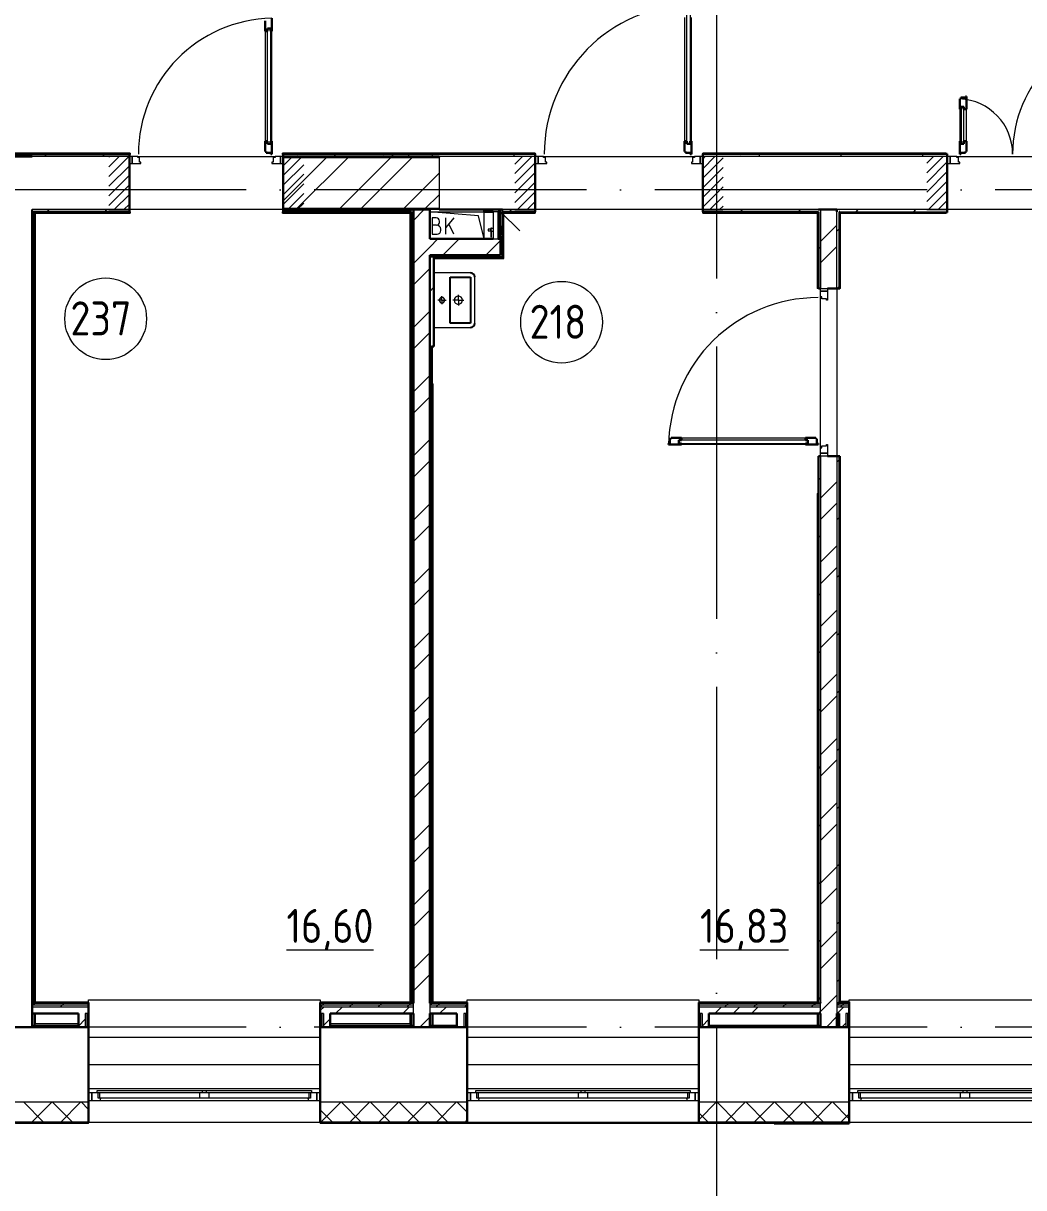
# Model space of a CAD drawing. Header units: millimetres. Extents: x -586848 to 520591, y -385801 to 675781.
# Drawn here: x -32106 to -24761, y -363706 to -355152 of the extents above; entities that cross this region are included whole.
import ezdxf

# ---------------------------------------------------------------- set-up
doc = ezdxf.new("R2010")
doc.units = ezdxf.units.MM
doc.linetypes.add('ADSK_Линия сетки', pattern=[25, 20, -2.5, 0, -2.5])
doc.linetypes.add('ADSK_Штриховая_ш2 п1_5', pattern=[4.5, 3, -1.5])
for name, color, linetype, lineweight in [('_ Окна', 7, 'Continuous', 9), ('Двери', 252, 'Continuous', 9), ('Марки помещений', 252, 'Continuous', 20), ('Оборудование', 8, 'Continuous', 18), ('Ограждение', 252, 'Continuous', 9), ('Окна', 252, 'Continuous', 9), ('Оси', 252, 'Continuous', 9), ('Перекрытие', 252, 'Continuous', 18), ('Стены внутренние', 7, 'Continuous', 18), ('Стены наружные', 7, 'Continuous', 18), ('Стены штриховка', 7, 'Continuous', 9)]:
    doc.layers.add(name, color=color, linetype=linetype, lineweight=lineweight)
doc.layers.add('Двери открывание', color=7, linetype='Continuous', lineweight=9, true_color=0xc0c0c0)
doc.layers.add('Узлы', color=7, linetype='Continuous')
doc.styles.add('GOST Common_2', font='', dxfattribs={"width": 0.9, "height": 250})
doc.styles.get('GOST Common_2').set_extended_font_data('GOST type B')

# ---------------------------------------------------------------- blocks, each defined once
blk = doc.blocks.new('2 этаж')
at = {"layer": 'Двери', "lineweight": 18, "true_color": 0x636466}
h = blk.add_hatch(dxfattribs=at)
h.set_pattern_fill('FP_2', color=251, style=0, pattern_type=2)
h.set_pattern_definition([(45, (152626.006, -12439.253), (-35.3553, 35.3553), [])])
h.paths.add_polyline_path([(153462.1, -12634.3), (153466, -12634.3), (153466, -12244.3), (153316, -12244.3), (153316, -12634.3)])
h.paths.add_polyline_path([(152186, -12634.3), (152186, -12244.3), (152036, -12244.3), (152036, -12634.3), (152072.9, -12634.3)])
h = blk.add_hatch(dxfattribs=at)
h.set_pattern_fill('FP_2', color=251, style=0, pattern_type=2)
h.set_pattern_definition([(45, (155656.006, -12439.253), (-35.3553, 35.3553), [])])
h.paths.add_polyline_path([(156396, -12634.3), (156546, -12634.3), (156546, -12244.3), (156396, -12244.3), (156396, -12351.2)])
h.paths.add_polyline_path([(155166, -12634.3), (155166, -12244.3), (155016, -12244.3), (155016, -12634.3)])
h = blk.add_hatch(dxfattribs=at)
h.set_pattern_fill('FP_2', color=251, style=0, pattern_type=2)
h.set_pattern_definition([(45, (158816.006, -12439.253), (-35.3553, 35.3553), [])])
h.paths.add_polyline_path([(159841, -12634.3), (159841, -12244.3), (159691, -12244.3), (159691, -12634.3)])
h.paths.add_polyline_path([(158041, -12634.3), (158191, -12634.3), (158191, -12244.3), (158041, -12244.3)])
at = {"color": 251, "lineweight": 18, "true_color": 0x636466}
for p, q in [((154749.3, -12679), (154391, -12649.3)), ((154391, -12649.3), (154791, -12649.3)), ((154438.4, -12694.8), (154408.4, -12694.8)), ((154408.4, -12694.8), (154408.4, -12814.8)), ((154461.7, -12728.1), (154461.7, -12718.1)), ((154568.4, -12694.8), (154508.4, -12766.3)), ((154508.4, -12814.8), (154508.4, -12694.8)), ((154568.4, -12814.8), (154532.4, -12737.7)), ((154791, -12849.3), (154749.3, -12679)), ((154441.7, -12748.1), (154408.4, -12748.1)), ((154408.4, -12814.8), (154445.1, -12814.8)), ((154471.7, -12788.1), (154471.7, -12778.1))]:
    blk.add_line(p, q, dxfattribs=at)
for centre, radius, start, end in [((154438.4, -12718.1), 23.3, 0, 90), ((154441.7, -12728.1), 20, 270, 0), ((154441.7, -12778.1), 30, 0, 90), ((154445.1, -12788.1), 26.7, 270, 0)]:
    blk.add_arc(centre, radius, start, end, dxfattribs=at)
at = {"layer": '_ Окна', "color": 251, "true_color": 0x636466}
for p, q in [((151911, -19121.3), (151886, -19121.3)), ((151911, -19179.3), (151911, -19121.3)), ((153586, -19121.3), (153561, -19121.3)), ((153561, -19121.3), (153561, -19179.3)), ((154691, -19121.3), (154666, -19121.3)), ((154691, -19179.3), (154691, -19121.3)), ((156366, -19121.3), (156341, -19121.3)), ((156341, -19121.3), (156341, -19179.3)), ((157496, -19121.3), (157471, -19121.3)), ((157496, -19179.3), (157496, -19121.3)), ((151886, -19179.3), (151911, -19179.3)), ((153561, -19179.3), (153586, -19179.3)), ((154666, -19179.3), (154691, -19179.3)), ((156341, -19179.3), (156366, -19179.3)), ((157471, -19179.3), (157496, -19179.3))]:
    blk.add_line(p, q, dxfattribs=at)
at = {"layer": '_ Окна', "color": 251, "lineweight": 18, "true_color": 0x636466}
for p, q in [((151949, -19121.3), (151911, -19121.3)), ((151911, -19121.3), (151911, -19179.3)), ((151957, -19162.3), (151957, -19121.3)), ((153515, -19121.3), (153515, -19162.3)), ((153561, -19121.3), (153523, -19121.3)), ((153561, -19179.3), (153561, -19121.3)), ((154729, -19121.3), (154691, -19121.3)), ((154691, -19121.3), (154691, -19179.3)), ((154737, -19162.3), (154737, -19121.3)), ((156295, -19121.3), (156295, -19162.3)), ((156341, -19121.3), (156303, -19121.3)), ((156341, -19179.3), (156341, -19121.3)), ((157534, -19121.3), (157496, -19121.3)), ((157496, -19121.3), (157496, -19179.3)), ((157542, -19162.3), (157542, -19121.3)), ((151911, -19179.3), (151970.5, -19179.3)), ((151969, -19162.3), (151957, -19162.3)), ((151970.5, -19179.3), (151975, -19162.3)), ((153497, -19162.3), (153501.6, -19179.3)), ((153501.6, -19179.3), (153561, -19179.3)), ((153515, -19162.3), (153503, -19162.3)), ((154691, -19179.3), (154750.5, -19179.3)), ((154749, -19162.3), (154737, -19162.3)), ((154750.5, -19179.3), (154755, -19162.3)), ((156277, -19162.3), (156281.6, -19179.3)), ((156281.6, -19179.3), (156341, -19179.3)), ((156295, -19162.3), (156283, -19162.3)), ((157496, -19179.3), (157555.5, -19179.3)), ((157554, -19162.3), (157542, -19162.3)), ((157555.5, -19179.3), (157560, -19162.3))]:
    blk.add_line(p, q, dxfattribs=at)
at = {"layer": 'Двери', "color": 251, "true_color": 0x636466}
for p, q in [((156279, -12150.3), (156279, -11204.3)), ((156303, -11204.3), (156303, -12150.3)), ((156262, -11222.3), (156262, -12132.3)), ((156312, -12132.3), (156312, -11222.3)), ((153182, -11322.3), (153182, -12132.3)), ((153199, -12150.3), (153199, -11304.3)), ((153199, -11304.3), (153223, -11304.3)), ((153223, -11304.3), (153223, -12150.3)), ((153232, -12132.3), (153232, -11322.3)), ((158292, -11878.3), (158292, -12150.3)), ((158313, -11878.3), (158292, -11878.3)), ((158313, -12150.3), (158313, -11878.3)), ((158283, -11896.3), (158283, -12132.3)), ((158333, -12132.3), (158333, -11896.3)), ((153223, -12150.3), (153199, -12150.3)), ((156303, -12150.3), (156279, -12150.3)), ((158292, -12150.3), (158313, -12150.3)), ((152186, -12244.3), (152186, -12294.3)), ((152206, -12244.3), (152186, -12244.3)), ((152186, -12294.3), (152206, -12294.3)), ((152206, -12294.3), (152206, -12244.3)), ((152247, -12244.3), (152206, -12244.3)), ((152206, -12244.3), (152206, -12294.3)), ((152206, -12294.3), (152270, -12294.3)), ((152247, -12252.3), (152247, -12244.3)), ((152261, -12252.3), (152247, -12252.3)), ((152261, -12286.3), (152261, -12252.3)), ((152270, -12286.3), (152261, -12286.3)), ((152270, -12294.3), (152270, -12286.3)), ((153241, -12286.3), (153232, -12286.3)), ((153232, -12286.3), (153232, -12294.3)), ((153232, -12294.3), (153296, -12294.3)), ((153255, -12252.3), (153241, -12252.3)), ((153241, -12252.3), (153241, -12286.3)), ((153255, -12244.3), (153255, -12252.3)), ((153296, -12244.3), (153255, -12244.3)), ((153316, -12244.3), (153296, -12244.3)), ((153296, -12244.3), (153296, -12294.3)), ((153296, -12294.3), (153296, -12244.3)), ((153296, -12294.3), (153316, -12294.3)), ((153316, -12294.3), (153316, -12244.3)), ((155166, -12244.3), (155166, -12294.3)), ((155186, -12244.3), (155166, -12244.3)), ((155166, -12294.3), (155186, -12294.3)), ((155186, -12294.3), (155186, -12244.3)), ((155227, -12244.3), (155186, -12244.3)), ((155186, -12244.3), (155186, -12294.3)), ((155186, -12294.3), (155250, -12294.3)), ((155227, -12252.3), (155227, -12244.3)), ((155241, -12252.3), (155227, -12252.3)), ((155241, -12286.3), (155241, -12252.3)), ((155250, -12286.3), (155241, -12286.3)), ((155250, -12294.3), (155250, -12286.3)), ((156321, -12286.3), (156312, -12286.3)), ((156312, -12286.3), (156312, -12294.3)), ((156312, -12294.3), (156376, -12294.3)), ((156335, -12252.3), (156321, -12252.3)), ((156321, -12252.3), (156321, -12286.3)), ((156335, -12244.3), (156335, -12252.3)), ((156376, -12244.3), (156335, -12244.3)), ((156396, -12244.3), (156376, -12244.3)), ((156376, -12244.3), (156376, -12294.3)), ((156376, -12294.3), (156376, -12244.3)), ((156376, -12294.3), (156396, -12294.3)), ((156396, -12294.3), (156396, -12244.3)), ((158191, -12244.3), (158191, -12294.3)), ((158211, -12244.3), (158191, -12244.3)), ((158191, -12294.3), (158211, -12294.3)), ((158211, -12294.3), (158211, -12244.3)), ((158260, -12244.3), (158211, -12244.3)), ((158211, -12244.3), (158211, -12294.3)), ((158211, -12294.3), (158283, -12294.3)), ((158260, -12252.3), (158260, -12244.3)), ((158274, -12252.3), (158260, -12252.3)), ((158274, -12286.3), (158274, -12252.3)), ((158283, -12286.3), (158274, -12286.3)), ((158283, -12294.3), (158283, -12286.3)), ((157261, -13234.3), (157261, -13214.3)), ((157261, -13214.3), (157311, -13214.3)), ((157311, -13234.3), (157261, -13234.3)), ((157261, -13234.3), (157311, -13234.3)), ((157261, -13275.3), (157261, -13234.3)), ((157311, -13214.3), (157311, -13234.3)), ((157311, -13234.3), (157311, -13298.3)), ((157269, -13275.3), (157261, -13275.3)), ((157269, -13289.3), (157269, -13275.3)), ((157303, -13289.3), (157269, -13289.3)), ((157303, -13298.3), (157303, -13289.3)), ((157311, -13298.3), (157303, -13298.3)), ((157167, -14327.3), (156221, -14327.3)), ((156221, -14327.3), (156221, -14351.3)), ((156221, -14351.3), (157167, -14351.3)), ((156239, -14310.3), (157149, -14310.3)), ((157149, -14360.3), (156239, -14360.3)), ((157167, -14351.3), (157167, -14327.3)), ((157269, -14369.3), (157303, -14369.3)), ((157269, -14383.3), (157269, -14369.3)), ((157303, -14360.3), (157311, -14360.3)), ((157303, -14369.3), (157303, -14360.3)), ((157311, -14360.3), (157311, -14424.3)), ((157261, -14424.3), (157261, -14383.3)), ((157261, -14383.3), (157269, -14383.3)), ((157261, -14424.3), (157311, -14424.3)), ((157261, -14444.3), (157261, -14424.3)), ((157311, -14424.3), (157261, -14424.3)), ((157311, -14444.3), (157261, -14444.3)), ((157311, -14424.3), (157311, -14444.3))]:
    blk.add_line(p, q, dxfattribs=at)
at = {"layer": 'Двери', "color": 251, "lineweight": 30, "true_color": 0x636466}
for p, q in [((153182, -11246.3), (153182, -11322.3)), ((153232, -11322.3), (153232, -11228.3)), ((153182, -11322.3), (153199, -11322.3)), ((153199, -11322.3), (153199, -11304.3)), ((153199, -11304.3), (153223, -11304.3)), ((153223, -11304.3), (153223, -11322.3)), ((153223, -11322.3), (153232, -11322.3)), ((158333, -11802.3), (158325, -11802.3)), ((158325, -11802.3), (158325, -11811.3)), ((158333, -11896.3), (158333, -11802.3)), ((158291, -11820.3), (158283, -11820.3)), ((158283, -11820.3), (158283, -11896.3)), ((158325, -11811.3), (158291, -11811.3)), ((158291, -11811.3), (158291, -11820.3)), ((158292, -11878.3), (158292, -11896.3)), ((158313, -11878.3), (158292, -11878.3)), ((158313, -11896.3), (158313, -11878.3)), ((158292, -11896.3), (158283, -11896.3)), ((158333, -11896.3), (158313, -11896.3)), ((153182, -12132.3), (153182, -12208.3)), ((153182, -12132.3), (153199, -12132.3)), ((153199, -12132.3), (153199, -12150.3)), ((153223, -12132.3), (153232, -12132.3)), ((153223, -12150.3), (153223, -12132.3)), ((153232, -12226.3), (153232, -12132.3)), ((156262, -12132.3), (156262, -12208.3)), ((156262, -12132.3), (156279, -12132.3)), ((156279, -12132.3), (156279, -12150.3)), ((156303, -12132.3), (156312, -12132.3)), ((156303, -12150.3), (156303, -12132.3)), ((156312, -12226.3), (156312, -12132.3)), ((158283, -12132.3), (158283, -12226.3)), ((158292, -12132.3), (158283, -12132.3)), ((158292, -12150.3), (158292, -12132.3)), ((158313, -12132.3), (158313, -12150.3)), ((158333, -12132.3), (158313, -12132.3)), ((158333, -12208.3), (158333, -12132.3)), ((153182, -12208.3), (153190, -12208.3)), ((153190, -12208.3), (153190, -12217.3)), ((153190, -12217.3), (153224, -12217.3)), ((153199, -12150.3), (153223, -12150.3)), ((153224, -12217.3), (153224, -12226.3)), ((153224, -12226.3), (153232, -12226.3)), ((156262, -12208.3), (156270, -12208.3)), ((156270, -12208.3), (156270, -12217.3)), ((156270, -12217.3), (156304, -12217.3)), ((156279, -12150.3), (156303, -12150.3)), ((156304, -12217.3), (156304, -12226.3)), ((156304, -12226.3), (156312, -12226.3)), ((158283, -12226.3), (158291, -12226.3)), ((158291, -12226.3), (158291, -12217.3)), ((158291, -12217.3), (158325, -12217.3)), ((158313, -12150.3), (158292, -12150.3)), ((158325, -12217.3), (158325, -12208.3)), ((158325, -12208.3), (158333, -12208.3)), ((156145, -14352.3), (156154, -14352.3)), ((156145, -14360.3), (156145, -14352.3)), ((156239, -14360.3), (156145, -14360.3)), ((156154, -14318.3), (156163, -14318.3)), ((156154, -14352.3), (156154, -14318.3)), ((156163, -14310.3), (156239, -14310.3)), ((156163, -14318.3), (156163, -14310.3)), ((156239, -14327.3), (156221, -14327.3)), ((156221, -14327.3), (156221, -14351.3)), ((156221, -14351.3), (156239, -14351.3)), ((156239, -14310.3), (156239, -14327.3)), ((156239, -14351.3), (156239, -14360.3)), ((157149, -14310.3), (157225, -14310.3)), ((157149, -14310.3), (157149, -14327.3)), ((157149, -14327.3), (157167, -14327.3)), ((157149, -14351.3), (157149, -14360.3)), ((157167, -14351.3), (157149, -14351.3)), ((157243, -14360.3), (157149, -14360.3)), ((157167, -14327.3), (157167, -14351.3)), ((157225, -14310.3), (157225, -14318.3)), ((157225, -14318.3), (157234, -14318.3)), ((157234, -14318.3), (157234, -14352.3)), ((157234, -14352.3), (157243, -14352.3)), ((157243, -14352.3), (157243, -14360.3))]:
    blk.add_line(p, q, dxfattribs=at)
at = {"layer": 'Двери', "color": 251, "linetype": 'ADSK_Штриховая_ш2 п1_5', "true_color": 0x636466}
for p, q in [((152186, -12244.3), (152036, -12244.3)), ((152186, -12634.3), (152186, -12244.3)), ((153466, -12244.3), (153316, -12244.3)), ((153316, -12244.3), (153316, -12634.3)), ((155166, -12244.3), (155016, -12244.3)), ((155166, -12634.3), (155166, -12244.3)), ((156546, -12244.3), (156396, -12244.3)), ((156396, -12244.3), (156396, -12634.3)), ((158191, -12244.3), (158041, -12244.3)), ((158191, -12634.3), (158191, -12244.3)), ((152036, -12634.3), (152186, -12634.3)), ((153316, -12634.3), (153466, -12634.3)), ((155016, -12634.3), (155166, -12634.3)), ((156396, -12634.3), (156546, -12634.3)), ((158041, -12634.3), (158191, -12634.3))]:
    blk.add_line(p, q, dxfattribs=at)
at = {"layer": 'Двери открывание', "color": 251, "true_color": 0x636466}
for centre, radius, start, end in [((156330, -12226.3), 1098, 90.93932, 180), ((153250, -12226.3), 998, 91.03345, 180), ((159617, -12226.3), 946, 91.09026, 180), ((158265, -12226.3), 406, 0, 87.45896), ((157243, -14378.3), 1098, 90, 179.06068)]:
    blk.add_arc(centre, radius, start, end, dxfattribs=at)
at = {"layer": 'Марки помещений', "color": 251, "true_color": 0x636466}
for centre in [(152011.5, -13435.9), (155358.9, -13460.9)]:
    blk.add_circle(centre, 300, dxfattribs=at)
at = {"layer": 'Оборудование', "color": 251, "true_color": 0x636466}
for p, q in [((154892.4, -12649.3), (154856, -12649.3)), ((154856, -12649.3), (154856, -12849.3)), ((154893.3, -12848.3), (154893.3, -12650.2)), ((154903.1, -12656.3), (154893.3, -12656.3)), ((154904, -12841.3), (154904, -12657.2)), ((154911, -12649.3), (155052.4, -12790.7)), ((154903.1, -12677.3), (154904.4, -12677.3)), ((154904.5, -12677.3), (154903.1, -12677.3)), ((154911, -12668.3), (154905.5, -12668.3)), ((154911, -12830.3), (154911, -12668.3)), ((154838.2, -12776.6), (154820.7, -12776.6)), ((154820.7, -12776.6), (154820.7, -12788.9)), ((154820.7, -12788.9), (154838.2, -12788.9)), ((154840.1, -12774.7), (154838.2, -12776.6)), ((154838.2, -12776.6), (154838.2, -12788.9)), ((154838.2, -12788.9), (154840.1, -12790.8)), ((154856, -12773.1), (154840.1, -12773.1)), ((154840.1, -12773.1), (154840.1, -12792.4)), ((154840.1, -12792.4), (154856, -12792.4)), ((154845.6, -12769.7), (154840.6, -12769.7)), ((154840.6, -12769.7), (154840.6, -12777.9)), ((154840.6, -12787.6), (154840.6, -12833.4)), ((154845.6, -12777.9), (154845.6, -12769.7)), ((154845.6, -12833.4), (154845.6, -12787.6)), ((154904.4, -12821.3), (154903.1, -12821.3)), ((154904.5, -12821.3), (154903.1, -12821.3)), ((154905.5, -12830.3), (154911, -12830.3)), ((154913, -12752.8), (154911, -12752.8)), ((154911, -12821.3), (154913, -12821.3)), ((154913, -12756.8), (154913, -12752.8)), ((154913, -12756.8), (154913, -12817.3)), ((154913, -12821.3), (154913, -12817.3)), ((154840.6, -12833.4), (154845.6, -12833.4)), ((154856, -12849.3), (154892.4, -12849.3)), ((154893.3, -12842.3), (154903.1, -12842.3))]:
    blk.add_line(p, q, dxfattribs=at)
for points, knots in [([(154893.3, -12650.2), (154893.3, -12650.1), (154893.3, -12650), (154893.2, -12649.8), (154893.1, -12649.6), (154893, -12649.5), (154892.8, -12649.4), (154892.6, -12649.3), (154892.5, -12649.3), (154892.4, -12649.3)], [-1, -1, -1, -1, -0.833333, -0.75, -0.583333, -0.458333, -0.333333, -0.166667, 0, 0, 0, 0]), ([(154904, -12657.2), (154904, -12657.1), (154904, -12657), (154903.9, -12656.8), (154903.9, -12656.7), (154903.8, -12656.6), (154903.7, -12656.5), (154903.5, -12656.4), (154903.3, -12656.3), (154903.1, -12656.3), (154903.1, -12656.3)], [-1, -1, -1, -1, -0.833333, -0.75, -0.666667, -0.583333, -0.458333, -0.333333, -0.166667, 0, 0, 0, 0]), ([(154905.5, -12668.3), (154905.4, -12668.3), (154905.2, -12668.2), (154905, -12668.1), (154904.8, -12668.1), (154904.6, -12667.9), (154904.5, -12667.8), (154904.3, -12667.7), (154904.2, -12667.5), (154904.1, -12667.3), (154904, -12667.1), (154904, -12666.9), (154904, -12666.7)], [-1, -1, -1, -1, -0.833333, -0.75, -0.666667, -0.583333, -0.5, -0.416667, -0.333333, -0.25, -0.166667, 0, 0, 0, 0]), ([(154904, -12831.8), (154904, -12831.6), (154904, -12831.5), (154904.1, -12831.2), (154904.2, -12831), (154904.3, -12830.9), (154904.5, -12830.7), (154904.6, -12830.6), (154904.8, -12830.5), (154905, -12830.4), (154905.2, -12830.3), (154905.4, -12830.3), (154905.5, -12830.3)], [0, 0, 0, 0, 0.166667, 0.25, 0.333333, 0.416667, 0.5, 0.583333, 0.666667, 0.75, 0.833333, 1, 1, 1, 1]), ([(154892.4, -12849.3), (154892.5, -12849.3), (154892.6, -12849.2), (154892.8, -12849.1), (154893, -12849), (154893.1, -12848.9), (154893.2, -12848.7), (154893.3, -12848.6), (154893.3, -12848.4), (154893.3, -12848.3)], [0, 0, 0, 0, 0.166667, 0.333333, 0.458333, 0.583333, 0.708333, 0.833333, 1, 1, 1, 1]), ([(154903.1, -12842.3), (154903.1, -12842.3), (154903.3, -12842.2), (154903.5, -12842.1), (154903.7, -12842), (154903.8, -12841.9), (154903.9, -12841.8), (154903.9, -12841.7), (154904, -12841.5), (154904, -12841.4), (154904, -12841.3)], [0, 0, 0, 0, 0.166667, 0.333333, 0.458333, 0.583333, 0.666667, 0.75, 0.833333, 1, 1, 1, 1])]:
    blk.add_open_spline(points, degree=3, knots=knots, dxfattribs=at)
at = {"layer": 'Ограждение', "color": 251, "true_color": 0x636466}
for p, q in [((152191, -12219.3), (151056, -12219.3)), ((152186, -12229.3), (152191, -12229.3)), ((152191, -12219.3), (152191, -12229.3)), ((153311, -12229.3), (153311, -12219.3)), ((155166, -12219.3), (153311, -12219.3)), ((153311, -12229.3), (153316, -12229.3)), ((155166, -12219.3), (155166, -12224.3)), ((156396, -12224.3), (156396, -12219.3)), ((158181, -12219.3), (156396, -12219.3)), ((158181, -12219.3), (158181, -12224.3)), ((151496, -12659.3), (151486, -12649.3)), ((151496, -18459.3), (151496, -12659.3)), ((151496, -12659.3), (152191, -12659.3)), ((152191, -12649.3), (152186, -12649.3)), ((152191, -12649.3), (152191, -12659.3)), ((153311, -12659.3), (153311, -12649.3)), ((153316, -12649.3), (153311, -12649.3)), ((153311, -12659.3), (154246, -12659.3)), ((154256, -12649.3), (154246, -12659.3)), ((154246, -12659.3), (154246, -18459.3)), ((154936, -12659.3), (154926, -12649.3)), ((154936, -12994.3), (154936, -12659.3)), ((154936, -12659.3), (155166, -12659.3)), ((155166, -12649.3), (155166, -12659.3)), ((156396, -12659.3), (156396, -12649.3)), ((156396, -12659.3), (157236, -12659.3)), ((157236, -12659.3), (157246, -12649.3)), ((157236, -12659.3), (157236, -13214.3)), ((157406, -12659.3), (157401, -12654.3)), ((157406, -13214.3), (157406, -12659.3)), ((157406, -12659.3), (158181, -12659.3)), ((158181, -12654.3), (158181, -12659.3)), ((154421, -12994.3), (154936, -12994.3)), ((154926, -12984.3), (154936, -12994.3)), ((157246, -13214.3), (157236, -13214.3)), ((157406, -13214.3), (157401, -13214.3)), ((154406, -13914.3), (154416, -13914.3)), ((154416, -18459.4), (154416, -13914.3)), ((157236, -14719.3), (157246, -14719.3)), ((157236, -14719.3), (157236, -18459.3)), ((157401, -14719.3), (157406, -14719.3)), ((157406, -18454.3), (157406, -14719.3)), ((151886, -18459.3), (151886, -18439.3)), ((151886, -18439.3), (153586, -18439.3)), ((153586, -18439.3), (153586, -18459.3)), ((154666, -18459.3), (154666, -18439.3)), ((154666, -18439.3), (156366, -18439.3)), ((156366, -18439.3), (156366, -18459.3)), ((157471, -18454.3), (157471, -18439.3)), ((157471, -18439.3), (159171, -18439.3)), ((151486, -18539.3), (151486, -18624.3)), ((151496, -18614.3), (151496, -18539.3)), ((154246, -18539.3), (154246, -18614.3)), ((154256, -18624.3), (154256, -18539.3)), ((154406, -18539.3), (154406, -18624.3)), ((154416, -18624.3), (154416, -18539.3)), ((157236, -18539.3), (157236, -18624.3)), ((157246, -18624.3), (157246, -18539.3)), ((151496, -18614.3), (151486, -18624.3)), ((151811, -18614.3), (151496, -18614.3)), ((154246, -18614.3), (153661, -18614.3)), ((154256, -18624.3), (154246, -18614.3)), ((151886, -18714.3), (153586, -18714.3)), ((154666, -18714.3), (156366, -18714.3)), ((157471, -18714.3), (159171, -18714.3)), ((151886, -18914.3), (153586, -18914.3)), ((154666, -18914.3), (156366, -18914.3)), ((157471, -18914.3), (159171, -18914.3)), ((151886, -19089.3), (153586, -19089.3)), ((154666, -19089.3), (156366, -19089.3)), ((157471, -19089.3), (159171, -19089.3))]:
    blk.add_line(p, q, dxfattribs=at)
at = {"layer": 'Окна', "color": 251, "true_color": 0x636466}
for p, q in [((151949, -19104.3), (152721, -19104.3)), ((151949, -19121.3), (151949, -19104.3)), ((152721, -19121.3), (151949, -19121.3)), ((151969, -19162.3), (151969, -19121.3)), ((152701, -19121.3), (152701, -19162.3)), ((152721, -19104.3), (152751, -19104.3)), ((152721, -19104.3), (152721, -19121.3)), ((152751, -19121.3), (152721, -19121.3)), ((152751, -19104.3), (153523, -19104.3)), ((152751, -19121.3), (152751, -19104.3)), ((153523, -19121.3), (152751, -19121.3)), ((152771, -19162.3), (152771, -19121.3)), ((153503, -19121.3), (153503, -19162.3)), ((153523, -19104.3), (153523, -19121.3)), ((154729, -19104.3), (155501, -19104.3)), ((154729, -19121.3), (154729, -19104.3)), ((155501, -19121.3), (154729, -19121.3)), ((154749, -19162.3), (154749, -19121.3)), ((155481, -19121.3), (155481, -19162.3)), ((155501, -19104.3), (155531, -19104.3)), ((155501, -19104.3), (155501, -19121.3)), ((155531, -19121.3), (155501, -19121.3)), ((155531, -19104.3), (156303, -19104.3)), ((155531, -19121.3), (155531, -19104.3)), ((156303, -19121.3), (155531, -19121.3)), ((155551, -19162.3), (155551, -19121.3)), ((156283, -19121.3), (156283, -19162.3)), ((156303, -19104.3), (156303, -19121.3)), ((157534, -19104.3), (158306, -19104.3)), ((157534, -19121.3), (157534, -19104.3)), ((158306, -19121.3), (157534, -19121.3)), ((157554, -19162.3), (157554, -19121.3)), ((158286, -19121.3), (158286, -19162.3)), ((158306, -19104.3), (158336, -19104.3)), ((158306, -19104.3), (158306, -19121.3)), ((158336, -19121.3), (158306, -19121.3)), ((158336, -19104.3), (159108, -19104.3)), ((158336, -19121.3), (158336, -19104.3)), ((159108, -19121.3), (158336, -19121.3)), ((158356, -19162.3), (158356, -19121.3)), ((152701, -19162.3), (151969, -19162.3)), ((151970.5, -19179.3), (153501.6, -19179.3)), ((152771, -19162.3), (152701, -19162.3)), ((153503, -19162.3), (152771, -19162.3)), ((155481, -19162.3), (154749, -19162.3)), ((154750.5, -19179.3), (156281.6, -19179.3)), ((155551, -19162.3), (155481, -19162.3)), ((156283, -19162.3), (155551, -19162.3)), ((158286, -19162.3), (157554, -19162.3)), ((157555.5, -19179.3), (159086.6, -19179.3)), ((158356, -19162.3), (158286, -19162.3)), ((159088, -19162.3), (158356, -19162.3))]:
    blk.add_line(p, q, dxfattribs=at)
at = {"layer": 'Оси', "color": 251, "linetype": 'ADSK_Линия сетки', "ltscale": 100, "true_color": 0x636466}
for p, q in [((156496, -1139.3), (156496, -32265.4)), ((170543.3, -12489.3), (93565.9, -12489.3)), ((170543.3, -18639.3), (93603.7, -18639.3))]:
    blk.add_line(p, q, dxfattribs=at)
at = {"layer": 'Перекрытие', "color": 251, "ltscale": 100, "true_color": 0x636466}
blk.add_line((154391, -12649.3), (154791, -12649.3), dxfattribs=at)
at = {"layer": 'Стены внутренние', "color": 251, "lineweight": 30, "true_color": 0x636466}
for p, q in [((151471, -12244.3), (151081, -12244.3)), ((152186, -12634.3), (152186, -12244.3)), ((154461, -12244.3), (154461, -12249.3)), ((155166, -12634.3), (155166, -12244.3)), ((156396, -12244.3), (156396, -12634.3)), ((158191, -12634.3), (158191, -12244.3)), ((154461, -12629.3), (154461, -12634.3)), ((154461, -12634.3), (154791, -12634.3)), ((151471, -18639.3), (151471, -18539.3)), ((151811, -18639.3), (150886, -18639.3)), ((151886, -19341.3), (151886, -18639.3)), ((153586, -18639.3), (153586, -19341.3)), ((154271, -18639.3), (153661, -18639.3)), ((154591, -18639.3), (154391, -18639.3)), ((154666, -19341.3), (154666, -18639.3)), ((156366, -18639.3), (156366, -19341.3)), ((157261, -18639.3), (156441, -18639.3)), ((157396, -18639.3), (157381, -18639.3)), ((157471, -19341.3), (157471, -18639.3)), ((150811, -19341.3), (151886, -19341.3)), ((153586, -19341.3), (154666, -19341.3)), ((156366, -19341.3), (157471, -19341.3))]:
    blk.add_line(p, q, dxfattribs=at)
at = {"layer": 'Стены внутренние', "color": 251, "true_color": 0x636466}
for p, q in [((152186, -12244.3), (151471, -12244.3)), ((152247, -12244.3), (153255, -12244.3)), ((155166, -12244.3), (154461, -12244.3)), ((154461, -12249.3), (154461, -12629.3)), ((155227, -12244.3), (156335, -12244.3)), ((158191, -12244.3), (156396, -12244.3)), ((158260, -12244.3), (159622, -12244.3)), ((153316, -12634.3), (152186, -12634.3)), ((154461, -12634.3), (154391, -12634.3)), ((157246, -12634.3), (154926, -12634.3)), ((159691, -12634.3), (158191, -12634.3)), ((150811, -19189.3), (151886, -19189.3)), ((153586, -19189.3), (154666, -19189.3)), ((156366, -19189.3), (157471, -19189.3)), ((153586, -19341.3), (151886, -19341.3)), ((156366, -19341.3), (154666, -19341.3)), ((159171, -19341.3), (157471, -19341.3))]:
    blk.add_line(p, q, dxfattribs=at)
at = {"layer": 'Стены внутренние', "color": 251, "linetype": 'Continuous', "lineweight": 9, "true_color": 0x636466}
for p, q in [((151557.6, -19339.3), (151407.6, -19189.3)), ((151468.2, -19339.3), (151618.2, -19189.3)), ((151769.7, -19339.3), (151619.7, -19189.3)), ((151680.3, -19339.3), (151830.3, -19189.3)), ((151886, -19243.4), (151831.9, -19189.3)), ((153589.5, -19339.3), (153739.5, -19189.3)), ((153891.1, -19339.3), (153741.1, -19189.3)), ((153801.6, -19339.3), (153951.6, -19189.3)), ((154103.2, -19339.3), (153953.2, -19189.3)), ((154013.7, -19339.3), (154163.7, -19189.3)), ((154315.3, -19339.3), (154165.3, -19189.3)), ((154225.9, -19339.3), (154375.9, -19189.3)), ((154527.5, -19339.3), (154377.5, -19189.3)), ((154438, -19339.3), (154588, -19189.3)), ((154665.6, -19265.3), (154589.6, -19189.3)), ((156368, -19318.4), (156497.2, -19189.3)), ((156648.8, -19339.3), (156498.8, -19189.3)), ((156559.3, -19339.3), (156709.3, -19189.3)), ((156860.9, -19339.3), (156710.9, -19189.3)), ((156771.5, -19339.3), (156921.5, -19189.3)), ((157073, -19339.3), (156923, -19189.3)), ((156983.6, -19339.3), (157133.6, -19189.3)), ((157285.2, -19339.3), (157135.2, -19189.3)), ((157195.7, -19339.3), (157345.7, -19189.3)), ((157469, -19311), (157347.3, -19189.3)), ((153678.9, -19339.3), (153586, -19246.3)), ((154650.1, -19339.3), (154664, -19325.4)), ((154664, -19329.1), (154666, -19329.1)), ((156436.6, -19339.3), (156368, -19270.6)), ((157407.8, -19339.3), (157469, -19278.1)), ((151446.4, -19341.3), (151445.2, -19339.3)), ((153654, -19340.5), (153653.6, -19341.3)), ((154006.7, -19339.3), (154005.5, -19341.3)), ((156470.3, -19339.3), (156469.2, -19341.3)), ((156491.1, -19341.3), (156489.9, -19339.3)), ((156725.7, -19341.3), (156724.5, -19339.3)), ((157312.3, -19341.3), (157311.1, -19339.3))]:
    blk.add_line(p, q, dxfattribs=at)
at = {"layer": 'Стены наружные', "color": 251, "lineweight": 30, "true_color": 0x636466}
for p, q in [((152186, -12224.3), (151061, -12224.3)), ((152186, -12244.3), (152186, -12224.3)), ((155166, -12224.3), (153316, -12224.3)), ((153316, -12224.3), (153316, -12244.3)), ((155166, -12244.3), (155166, -12224.3)), ((156396, -12224.3), (156396, -12244.3)), ((158191, -12224.3), (156396, -12224.3)), ((158191, -12244.3), (158191, -12224.3)), ((153316, -12244.3), (154461, -12244.3)), ((154461, -12249.3), (153316, -12249.3)), ((153316, -12249.3), (153316, -12629.3)), ((151471, -12634.3), (151471, -18539.3)), ((151486, -12649.3), (152186, -12649.3)), ((151486, -18459.3), (151486, -12649.3)), ((152186, -12649.3), (152186, -12634.3)), ((153316, -12629.3), (154461, -12629.3)), ((154391, -12634.3), (153316, -12634.3)), ((153316, -12634.3), (153316, -12649.3)), ((153316, -12649.3), (154256, -12649.3)), ((154256, -12649.3), (154256, -18459.3)), ((154271, -18464.3), (154271, -12634.3)), ((154391, -12849.3), (154391, -12634.3)), ((154791, -12634.3), (154791, -12649.3)), ((154926, -12634.3), (154791, -12634.3)), ((154791, -12649.3), (154856, -12649.3)), ((154892.6, -12649.3), (154911, -12649.3)), ((154911, -12634.3), (154911, -12668.3)), ((154926, -12984.3), (154926, -12649.3)), ((154926, -12649.3), (155166, -12649.3)), ((155166, -12649.3), (155166, -12634.3)), ((156396, -12634.3), (156396, -12649.3)), ((156396, -12649.3), (157246, -12649.3)), ((157381, -12634.3), (157246, -12634.3)), ((157246, -12649.3), (157246, -13214.3)), ((157381, -12649.3), (157381, -12634.3)), ((157396, -12649.3), (157401, -12649.3)), ((157401, -13214.3), (157401, -12654.3)), ((157401, -12654.3), (158191, -12654.3)), ((158191, -12654.3), (158191, -12634.3)), ((154911, -12830.3), (154911, -12969.3)), ((154856, -12849.3), (154391, -12849.3)), ((154911, -12849.3), (154892.6, -12849.3)), ((154391, -12969.3), (154911, -12969.3)), ((154391, -12969.3), (154391, -18464.3)), ((154421, -12984.3), (154926, -12984.3)), ((154421, -13639.3), (154421, -12984.3)), ((157246, -13214.3), (157261, -13214.3)), ((157311, -13214.3), (157401, -13214.3)), ((154406, -18459.3), (154406, -13639.3)), ((154406, -13639.3), (154421, -13639.3)), ((157261, -14444.3), (157246, -14444.3)), ((157246, -14444.3), (157246, -18459.3)), ((157401, -14444.3), (157311, -14444.3)), ((157401, -18454.3), (157401, -14444.3)), ((151471, -18464.3), (151486, -18464.3)), ((151486, -18464.3), (151471, -18464.3)), ((151886, -18459.3), (151486, -18459.3)), ((151886, -18639.3), (151886, -18459.3)), ((154256, -18459.3), (153586, -18459.3)), ((153586, -18459.3), (153586, -18639.3)), ((154391, -18464.3), (154406, -18464.3)), ((154406, -18464.3), (154391, -18464.3)), ((154666, -18459.3), (154406, -18459.3)), ((154666, -18639.3), (154666, -18459.3)), ((157246, -18459.3), (156366, -18459.3)), ((156366, -18459.3), (156366, -18639.3)), ((157261, -18464.3), (157261, -18459.3)), ((157381, -18464.3), (157396, -18464.3)), ((157396, -18464.3), (157381, -18464.3)), ((157396, -18459.3), (157396, -18454.3)), ((157471, -18454.3), (157401, -18454.3)), ((157471, -18639.3), (157471, -18454.3)), ((151471, -18539.3), (151811, -18539.3)), ((151811, -18539.3), (151811, -18639.3)), ((153661, -18539.3), (154271, -18539.3)), ((153661, -18639.3), (153661, -18539.3)), ((154271, -18539.3), (154271, -18639.3)), ((154391, -18639.3), (154391, -18539.3)), ((154391, -18539.3), (154591, -18539.3)), ((154591, -18539.3), (154591, -18639.3)), ((156441, -18539.3), (157261, -18539.3)), ((156441, -18639.3), (156441, -18539.3)), ((157261, -18539.3), (157261, -18639.3)), ((157381, -18639.3), (157381, -18539.3)), ((157381, -18539.3), (157396, -18539.3)), ((157396, -18539.3), (157396, -18639.3)), ((151811, -18639.3), (151886, -18639.3)), ((153586, -18639.3), (153661, -18639.3)), ((154271, -18639.3), (154391, -18639.3)), ((154591, -18639.3), (154666, -18639.3)), ((156366, -18639.3), (156441, -18639.3)), ((157261, -18639.3), (157381, -18639.3)), ((157396, -18639.3), (157471, -18639.3)), ((157471, -19341.3), (156921, -19341.3)), ((156921, -19341.3), (156921, -19346.3)), ((156921, -19346.3), (157471, -19346.3)), ((157471, -19346.3), (157471, -19341.3))]:
    blk.add_line(p, q, dxfattribs=at)
at = {"layer": 'Стены наружные', "color": 251, "linetype": 'Continuous', "lineweight": 9, "true_color": 0x636466}
for p, q in [((151436.4, -12229.3), (151441.4, -12224.3)), ((151507.1, -12229.3), (151512.1, -12224.3)), ((151562.8, -12244.3), (151577.8, -12229.3)), ((151577.8, -12229.3), (151582.8, -12224.3)), ((151648.5, -12229.3), (151653.5, -12224.3)), ((151719.2, -12229.3), (151724.2, -12224.3)), ((151789.9, -12229.3), (151794.9, -12224.3)), ((151860.6, -12229.3), (151865.6, -12224.3)), ((151931.3, -12229.3), (151936.3, -12224.3)), ((151987.1, -12244.3), (152002.1, -12229.3)), ((152002.1, -12229.3), (152007.1, -12224.3)), ((152072.8, -12229.3), (152077.8, -12224.3)), ((152143.5, -12229.3), (152148.5, -12224.3)), ((153345.6, -12229.3), (153350.6, -12224.3)), ((153416.3, -12229.3), (153421.3, -12224.3)), ((153487, -12229.3), (153492, -12224.3)), ((153557.7, -12229.3), (153562.7, -12224.3)), ((153628.4, -12229.3), (153633.4, -12224.3)), ((153684.1, -12244.3), (153699.1, -12229.3)), ((153699.1, -12229.3), (153704.1, -12224.3)), ((153769.8, -12229.3), (153774.8, -12224.3)), ((153840.5, -12229.3), (153845.5, -12224.3)), ((153911.2, -12229.3), (153916.2, -12224.3)), ((153982, -12229.3), (153987, -12224.3)), ((154052.7, -12229.3), (154057.7, -12224.3)), ((154108.4, -12244.3), (154123.4, -12229.3)), ((154123.4, -12229.3), (154128.4, -12224.3)), ((154194.1, -12229.3), (154199.1, -12224.3)), ((154264.8, -12229.3), (154269.8, -12224.3)), ((154335.5, -12229.3), (154340.5, -12224.3)), ((154406.2, -12229.3), (154411.2, -12224.3)), ((154412, -12244.3), (154412, -12229.3)), ((154476.9, -12229.3), (154481.9, -12224.3)), ((154547.6, -12229.3), (154552.6, -12224.3)), ((154618.4, -12229.3), (154623.4, -12224.3)), ((154689.1, -12229.3), (154694.1, -12224.3)), ((154759.8, -12229.3), (154764.8, -12224.3)), ((154830.5, -12229.3), (154835.5, -12224.3)), ((154901.2, -12229.3), (154906.2, -12224.3)), ((154971.9, -12229.3), (154976.9, -12224.3)), ((155012, -12244.3), (155012, -12229.3)), ((155042.6, -12229.3), (155047.6, -12224.3)), ((155113.3, -12229.3), (155118.3, -12224.3)), ((156456.8, -12229.3), (156461.8, -12224.3)), ((156527.5, -12229.3), (156532.5, -12224.3)), ((156598.3, -12229.3), (156603.3, -12224.3)), ((156669, -12229.3), (156674, -12224.3)), ((156739.7, -12229.3), (156744.7, -12224.3)), ((156810.4, -12229.3), (156815.4, -12224.3)), ((156812, -12244.3), (156812, -12229.3)), ((156881.1, -12229.3), (156886.1, -12224.3)), ((156951.8, -12229.3), (156956.8, -12224.3)), ((157022.5, -12229.3), (157027.5, -12224.3)), ((157093.2, -12229.3), (157098.2, -12224.3)), ((157163.9, -12229.3), (157168.9, -12224.3)), ((157234.6, -12229.3), (157239.6, -12224.3)), ((157305.4, -12229.3), (157310.4, -12224.3)), ((157376.1, -12229.3), (157381.1, -12224.3)), ((157412, -12244.3), (157412, -12229.3)), ((157446.8, -12229.3), (157451.8, -12224.3)), ((157517.5, -12229.3), (157522.5, -12224.3)), ((157588.2, -12229.3), (157593.2, -12224.3)), ((157658.9, -12229.3), (157663.9, -12224.3)), ((157729.6, -12229.3), (157734.6, -12224.3)), ((157800.3, -12229.3), (157805.3, -12224.3)), ((157871, -12229.3), (157876, -12224.3)), ((157941.8, -12229.3), (157946.8, -12224.3)), ((158012, -12244.3), (158012, -12229.3)), ((158012.5, -12229.3), (158017.5, -12224.3)), ((158083.2, -12229.3), (158088.2, -12224.3)), ((158153.9, -12229.3), (158158.9, -12224.3)), ((153316, -12569.4), (153636.2, -12249.3)), ((153316, -12255.1), (153321.8, -12249.3)), ((153413.3, -12629.3), (153793.3, -12249.3)), ((153727.6, -12629.3), (154107.6, -12249.3)), ((153884.8, -12629.3), (154264.8, -12249.3)), ((154199.1, -12629.3), (154461, -12367.3)), ((154356.2, -12629.3), (154461, -12524.5)), ((151582.1, -12649.3), (151597.1, -12634.3)), ((152006.3, -12649.3), (152021.3, -12634.3)), ((153703.4, -12649.3), (153718.4, -12634.3)), ((154127.6, -12649.3), (154142.6, -12634.3)), ((154271, -12714.5), (154351.2, -12634.3)), ((154807.7, -12649.3), (154822.7, -12634.3)), ((154976.2, -12649.3), (154991.2, -12634.3)), ((156673.2, -12649.3), (156688.2, -12634.3)), ((157097.5, -12649.3), (157112.5, -12634.3)), ((157446, -12654.3), (157451, -12649.3)), ((157516.8, -12654.3), (157521.8, -12649.3)), ((157521.8, -12649.3), (157536.8, -12634.3)), ((157587.5, -12654.3), (157592.5, -12649.3)), ((157658.2, -12654.3), (157663.2, -12649.3)), ((157728.9, -12654.3), (157733.9, -12649.3)), ((157799.6, -12654.3), (157804.6, -12649.3)), ((157870.3, -12654.3), (157875.3, -12649.3)), ((157941, -12654.3), (157946, -12649.3)), ((157946, -12649.3), (157961, -12634.3)), ((158011.7, -12654.3), (158016.7, -12649.3)), ((158082.4, -12654.3), (158087.4, -12649.3)), ((158153.2, -12654.3), (158158.2, -12649.3)), ((157396, -12704.3), (157401, -12699.3)), ((157261, -12867.6), (157381, -12747.6)), ((157381, -12790), (157396, -12775)), ((157396, -12775), (157401, -12770)), ((154271, -13028.8), (154391, -12908.8)), ((154391, -12908.8), (154450.5, -12849.3)), ((154487.7, -12969.3), (154607.7, -12849.3)), ((154802, -12969.3), (154911, -12860.3)), ((157246, -12925), (157261, -12910)), ((157261, -13024.7), (157381, -12904.7)), ((157396, -12845.7), (157401, -12840.7)), ((157396, -12916.4), (157401, -12911.4)), ((154256, -12945.2), (154271, -12930.2)), ((154412, -12984.3), (154412, -12969.3)), ((157396, -12987.1), (157401, -12982.1)), ((154271, -13185.9), (154391, -13065.9)), ((157396, -13057.8), (157401, -13052.8)), ((157396, -13128.6), (157401, -13123.6)), ((154391, -13234.4), (154421, -13204.4)), ((157381, -13214.3), (157396, -13199.3)), ((157396, -13199.3), (157401, -13194.3)), ((154256, -13369.4), (154271, -13354.4)), ((154271, -13500.3), (154391, -13380.3)), ((154271, -13657.4), (154391, -13537.4)), ((154410.4, -13639.3), (154421, -13628.7)), ((154256, -13793.7), (154271, -13778.7)), ((154271, -13971.7), (154391, -13851.7)), ((154271, -14128.9), (154391, -14008.9)), ((154256, -14217.9), (154271, -14202.9)), ((154271, -14443.2), (154391, -14323.2)), ((154271, -14600.3), (154391, -14480.3)), ((157381, -14487.1), (157396, -14472.1)), ((157396, -14472.1), (157401, -14467.1)), ((157396, -14542.8), (157401, -14537.8)), ((157246, -14622.1), (157261, -14607.1)), ((157396, -14613.5), (157401, -14608.5)), ((154256, -14642.2), (154271, -14627.2)), ((157261, -14753.4), (157381, -14633.4)), ((157396, -14684.2), (157401, -14679.2)), ((154271, -14914.6), (154391, -14794.6)), ((157261, -14910.6), (157381, -14790.6)), ((157396, -14754.9), (157401, -14749.9)), ((157396, -14825.6), (157401, -14820.6)), ((154271, -15071.8), (154391, -14951.8)), ((157381, -14911.3), (157396, -14896.3)), ((157396, -14896.3), (157401, -14891.3)), ((157396, -14967), (157401, -14962)), ((154256, -15066.5), (154271, -15051.5)), ((157246, -15046.3), (157261, -15031.3)), ((157396, -15037.7), (157401, -15032.7)), ((157261, -15224.9), (157381, -15104.9)), ((157396, -15108.5), (157401, -15103.5)), ((157396, -15179.2), (157401, -15174.2)), ((154271, -15386.1), (154391, -15266.1)), ((157261, -15382), (157381, -15262)), ((157396, -15249.9), (157401, -15244.9)), ((157381, -15335.6), (157396, -15320.6)), ((157396, -15320.6), (157401, -15315.6)), ((157396, -15391.3), (157401, -15386.3)), ((154256, -15490.7), (154271, -15475.7)), ((154271, -15543.3), (154391, -15423.3)), ((157246, -15470.6), (157261, -15455.6)), ((157396, -15462), (157401, -15457)), ((157396, -15532.7), (157401, -15527.7)), ((157261, -15696.4), (157381, -15576.4)), ((157396, -15603.4), (157401, -15598.4)), ((154271, -15857.6), (154391, -15737.6)), ((157261, -15853.5), (157381, -15733.5)), ((157396, -15674.1), (157401, -15669.1)), ((157381, -15759.8), (157396, -15744.8)), ((157396, -15744.8), (157401, -15739.8)), ((157396, -15815.6), (157401, -15810.6)), ((154256, -15915), (154271, -15900)), ((154271, -16014.7), (154391, -15894.7)), ((157246, -15894.8), (157261, -15879.8)), ((157396, -15886.3), (157401, -15881.3)), ((157396, -15957), (157401, -15952)), ((157261, -16167.8), (157381, -16047.8)), ((157396, -16027.7), (157401, -16022.7)), ((157396, -16098.4), (157401, -16093.4)), ((157396, -16169.1), (157401, -16164.1)), ((154271, -16329), (154391, -16209)), ((157261, -16325), (157381, -16205)), ((157381, -16184.1), (157396, -16169.1)), ((157396, -16239.8), (157401, -16234.8)), ((154256, -16339.3), (154271, -16324.3)), ((157246, -16319.1), (157261, -16304.1)), ((157396, -16310.5), (157401, -16305.5)), ((154271, -16486.2), (154391, -16366.2)), ((157396, -16381.2), (157401, -16376.2)), ((157396, -16452), (157401, -16447)), ((157261, -16639.3), (157381, -16519.3)), ((157381, -16608.4), (157396, -16593.4)), ((157396, -16522.7), (157401, -16517.7)), ((157396, -16593.4), (157401, -16588.4)), ((157261, -16796.4), (157381, -16676.4)), ((157396, -16664.1), (157401, -16659.1)), ((154256, -16763.5), (154271, -16748.5)), ((154271, -16800.5), (154391, -16680.5)), ((157246, -16743.4), (157261, -16728.4)), ((157396, -16734.8), (157401, -16729.8)), ((154271, -16957.7), (154391, -16837.7)), ((157396, -16805.5), (157401, -16800.5)), ((157396, -16876.2), (157401, -16871.2)), ((157261, -17110.7), (157381, -16990.7)), ((157381, -17032.6), (157396, -17017.6)), ((157396, -16946.9), (157401, -16941.9)), ((157396, -17017.6), (157401, -17012.6)), ((157396, -17088.4), (157401, -17083.4)), ((154256, -17187.8), (154271, -17172.8)), ((154271, -17272), (154391, -17152)), ((157246, -17167.6), (157261, -17152.6)), ((157261, -17267.9), (157381, -17147.9)), ((157396, -17159.1), (157401, -17154.1)), ((157396, -17229.8), (157401, -17224.8)), ((154271, -17429.1), (154391, -17309.1)), ((157396, -17300.5), (157401, -17295.5)), ((157381, -17456.9), (157396, -17441.9)), ((157396, -17371.2), (157401, -17366.2)), ((157396, -17441.9), (157401, -17436.9)), ((157261, -17582.2), (157381, -17462.2)), ((157396, -17512.6), (157401, -17507.6)), ((154256, -17612.1), (154271, -17597.1)), ((157246, -17591.9), (157261, -17576.9)), ((157261, -17739.4), (157381, -17619.4)), ((157396, -17583.3), (157401, -17578.3)), ((154271, -17743.4), (154391, -17623.4)), ((157396, -17654), (157401, -17649)), ((154271, -17900.6), (154391, -17780.6)), ((157396, -17724.7), (157401, -17719.7)), ((157396, -17795.5), (157401, -17790.5)), ((157381, -17881.2), (157396, -17866.2)), ((157396, -17866.2), (157401, -17861.2)), ((157261, -18053.7), (157381, -17933.7)), ((157396, -17936.9), (157401, -17931.9)), ((154256, -18036.3), (154271, -18021.3)), ((157246, -18016.2), (157261, -18001.2)), ((157396, -18007.6), (157401, -18002.6)), ((154271, -18214.9), (154391, -18094.9)), ((157261, -18210.8), (157381, -18090.8)), ((157396, -18078.3), (157401, -18073.3)), ((157396, -18149), (157401, -18144)), ((157396, -18219.7), (157401, -18214.7)), ((154271, -18372), (154391, -18252)), ((157381, -18305.4), (157396, -18290.4)), ((157396, -18290.4), (157401, -18285.4)), ((157396, -18361.1), (157401, -18356.1)), ((151482.1, -18476.8), (151494.6, -18464.3)), ((151694.3, -18476.8), (151706.8, -18464.3)), ((151706.8, -18464.3), (151711.8, -18459.3)), ((153603.4, -18476.8), (153615.9, -18464.3)), ((153815.6, -18476.8), (153828.1, -18464.3)), ((153828.1, -18464.3), (153833.1, -18459.3)), ((154027.7, -18476.8), (154040.2, -18464.3)), ((154239.8, -18476.8), (154252.3, -18464.3)), ((154252.3, -18464.3), (154257.3, -18459.3)), ((154257.3, -18459.3), (154271, -18445.6)), ((154452, -18476.8), (154464.5, -18464.3)), ((154664.1, -18476.8), (154666, -18474.8)), ((156366, -18471.9), (156373.7, -18464.3)), ((156373.7, -18464.3), (156378.7, -18459.3)), ((156573.3, -18476.8), (156585.8, -18464.3)), ((156785.4, -18476.8), (156797.9, -18464.3)), ((156797.9, -18464.3), (156802.9, -18459.3)), ((156997.6, -18476.8), (157010.1, -18464.3)), ((157209.7, -18476.8), (157222.2, -18464.3)), ((157222.2, -18464.3), (157227.2, -18459.3)), ((157246, -18440.4), (157261, -18425.4)), ((157261, -18525.1), (157381, -18405.1)), ((157396, -18431.9), (157401, -18426.9)), ((157421.8, -18476.8), (157434.3, -18464.3)), ((157439.3, -18459.3), (157444.3, -18454.3)), ((151471, -18487.9), (151482.1, -18476.8)), ((151681.8, -18489.3), (151694.3, -18476.8)), ((153586, -18518.2), (153615, -18489.3)), ((153590.9, -18489.3), (153603.4, -18476.8)), ((153699.9, -18539.3), (153749.9, -18489.3)), ((153803.1, -18489.3), (153815.6, -18476.8)), ((154015.2, -18489.3), (154027.7, -18476.8)), ((154193.4, -18539.3), (154243.4, -18489.3)), ((154227.3, -18489.3), (154239.8, -18476.8)), ((154439.5, -18489.3), (154452, -18476.8)), ((154463.2, -18539.3), (154513.2, -18489.3)), ((154651.6, -18489.3), (154664.1, -18476.8)), ((156483.3, -18539.3), (156533.3, -18489.3)), ((156560.8, -18489.3), (156573.3, -18476.8)), ((156618.3, -18539.3), (156668.3, -18489.3)), ((156753.2, -18539.3), (156803.2, -18489.3)), ((156772.9, -18489.3), (156785.4, -18476.8)), ((156985.1, -18489.3), (156997.6, -18476.8)), ((157197.2, -18489.3), (157209.7, -18476.8)), ((157246.7, -18539.3), (157261, -18524.9)), ((157381.6, -18539.3), (157431.6, -18489.3)), ((157409.3, -18489.3), (157421.8, -18476.8)), ((151811, -18631.7), (151861, -18581.7)), ((153611, -18628.2), (153661, -18578.2)), ((154318.1, -18639.3), (154391, -18566.4)), ((156391, -18631.6), (156441, -18581.6)), ((157304, -18639.3), (157381, -18562.3)), ((157416.5, -18639.3), (157446, -18609.8)), ((157315.2, -19346.3), (157312.3, -19341.3))]:
    blk.add_line(p, q, dxfattribs=at)
at = {"layer": 'Стены наружные', "color": 251, "true_color": 0x636466}
for p, q in [((152186, -12634.3), (151471, -12634.3)), ((154791, -12849.3), (154791, -12649.3)), ((158191, -12634.3), (157381, -12634.3)), ((157381, -13214.3), (157381, -14444.3)), ((157261, -14383.3), (157261, -13275.3)), ((151478.5, -18624.3), (151811, -18624.3)), ((151478.5, -18639.3), (151478.5, -18624.3)), ((153661, -18624.3), (154263.5, -18624.3)), ((154263.5, -18639.3), (154263.5, -18624.3)), ((154398.5, -18624.3), (154591, -18624.3)), ((154398.5, -18624.3), (154398.5, -18639.3)), ((156441, -18624.3), (157253.5, -18624.3)), ((157253.5, -18624.3), (157253.5, -18639.3)), ((157388.5, -18624.3), (157396, -18624.3)), ((157388.5, -18639.3), (157388.5, -18624.3)), ((151886, -19346.3), (151348.5, -19346.3)), ((151886, -19346.3), (151886, -19341.3)), ((153586, -19341.3), (153586, -19346.3)), ((156921, -19346.3), (153586, -19346.3)), ((154126, -19346.3), (154126, -19341.3))]:
    blk.add_line(p, q, dxfattribs=at)
at = {"layer": 'Стены штриховка', "color": 251, "true_color": 0x636466}
for p, q in [((151066, -12229.3), (152186, -12229.3)), ((155166, -12229.3), (153316, -12229.3)), ((154236, -12229.3), (154236, -12244.3)), ((158191, -12229.3), (156396, -12229.3)), ((151486, -12649.3), (151471, -12649.3)), ((154926, -12634.3), (154926, -12649.3)), ((157261, -12634.3), (157261, -13214.3)), ((157381, -13214.3), (157381, -12649.3)), ((157396, -13214.3), (157396, -12649.3)), ((157401, -12649.3), (158191, -12649.3)), ((154421, -12984.3), (154391, -12984.3)), ((154406, -13639.3), (154391, -13639.3)), ((157261, -14444.3), (157261, -18459.3)), ((157381, -14444.3), (157381, -18539.3)), ((157396, -18454.3), (157396, -14444.3)), ((151486, -18459.3), (151486, -18464.3)), ((151486, -18464.3), (151886, -18464.3)), ((151886, -18464.3), (151486, -18464.3)), ((153586, -18464.3), (154271, -18464.3)), ((154271, -18464.3), (153586, -18464.3)), ((154271, -18539.3), (154271, -18464.3)), ((154391, -18464.3), (154391, -18539.3)), ((154406, -18459.3), (154406, -18464.3)), ((154406, -18464.3), (154666, -18464.3)), ((154666, -18464.3), (154406, -18464.3)), ((156366, -18464.3), (157261, -18464.3)), ((157261, -18464.3), (156366, -18464.3)), ((157261, -18539.3), (157261, -18464.3)), ((157471, -18459.3), (157396, -18459.3)), ((157396, -18464.3), (157471, -18464.3)), ((157471, -18464.3), (157396, -18464.3)), ((151471, -18476.8), (151886, -18476.8)), ((151471, -18489.3), (151886, -18489.3)), ((151886, -18539.3), (151861, -18539.3)), ((151861, -18539.3), (151861, -18639.3)), ((151873.5, -18539.3), (151873.5, -18639.3)), ((153586, -18476.8), (154271, -18476.8)), ((153586, -18489.3), (154271, -18489.3)), ((153611, -18539.3), (153586, -18539.3)), ((153598.5, -18539.3), (153598.5, -18639.3)), ((153611, -18539.3), (153611, -18639.3)), ((154391, -18476.8), (154666, -18476.8)), ((154391, -18489.3), (154666, -18489.3)), ((154666, -18539.3), (154641, -18539.3)), ((154641, -18539.3), (154641, -18639.3)), ((154653.5, -18539.3), (154653.5, -18639.3)), ((156366, -18476.8), (157261, -18476.8)), ((156366, -18489.3), (157261, -18489.3)), ((156391, -18539.3), (156366, -18539.3)), ((156378.5, -18539.3), (156378.5, -18639.3)), ((156391, -18539.3), (156391, -18639.3)), ((157381, -18476.8), (157471, -18476.8)), ((157381, -18489.3), (157471, -18489.3)), ((157471, -18539.3), (157446, -18539.3)), ((157446, -18539.3), (157446, -18639.3)), ((157458.5, -18539.3), (157458.5, -18639.3)), ((151886, -19265.3), (151884, -19265.3)), ((151884, -19339.3), (151884, -19265.3)), ((153588, -19265.3), (153586, -19265.3)), ((153588, -19265.3), (153588, -19339.3)), ((154666, -19265.3), (154664, -19265.3)), ((154664, -19339.3), (154664, -19265.3)), ((156368, -19265.3), (156366, -19265.3)), ((156368, -19265.3), (156368, -19339.3)), ((157471, -19265.3), (157469, -19265.3)), ((157469, -19339.3), (157469, -19265.3)), ((150813, -19339.3), (151884, -19339.3)), ((153588, -19339.3), (154664, -19339.3)), ((156368, -19339.3), (157469, -19339.3))]:
    blk.add_line(p, q, dxfattribs=at)
at = {"layer": 'Узлы', "color": 251, "lineweight": 9, "true_color": 0x636466}
for p, q in [((154691, -13099.3), (154421, -13099.3)), ((154721, -13299.3), (154721, -13129.3)), ((154481, -13299.3), (154451, -13299.3)), ((154481, -13299.3), (154481, -13269.3)), ((154481, -13299.3), (154511, -13299.3)), ((154481, -13299.3), (154481, -13329.3)), ((154601, -13299.3), (154561, -13299.3)), ((154601, -13299.3), (154601, -13259.3)), ((154601, -13299.3), (154641, -13299.3)), ((154601, -13299.3), (154601, -13339.3)), ((154721, -13469.3), (154721, -13299.3)), ((154421, -13499.3), (154691, -13499.3))]:
    blk.add_line(p, q, dxfattribs=at)
at = {"layer": 'Узлы', "color": 251, "true_color": 0x636466}
for p, q in [((154540.1, -13129.3), (154691, -13129.3)), ((154540.1, -13469.3), (154540.1, -13129.3)), ((154691, -13129.3), (154691, -13469.3)), ((154691, -13469.3), (154540.1, -13469.3))]:
    blk.add_line(p, q, dxfattribs=at)
for centre, start, end in [((154691, -13129.3), 0, 90), ((154691, -13469.3), 270, 0)]:
    blk.add_arc(centre, 30, start, end, dxfattribs=at)
at = {"layer": 'Узлы', "color": 251, "lineweight": 9, "true_color": 0x636466}
for centre, radius, start, end in [((154481, -13299.3), 20, 90, 180), ((154481, -13299.3), 20, 180, 270.01158), ((154481, -13299.3), 20, 0, 90), ((154481, -13299.3), 20, 270, 0), ((154601, -13299.3), 30, 90, 180), ((154601, -13299.3), 30, 180, 270.00772), ((154601, -13299.3), 30, 0, 90), ((154601, -13299.3), 30, 270, 0)]:
    blk.add_arc(centre, radius, start, end, dxfattribs=at)
at = {"layer": 'Марки помещений', "color": 251, "true_color": 0x636466, "style": 'GOST Common_2', "width": 0.9}
for s, p in [('237', (151752.7, -13558.2)), ('218', (155124, -13583.2)), ('%%U16,60', (153338.8, -18020.8)), ('%%U16,83', (156374.9, -18020.8))]:
    blk.add_text(s, height=250, dxfattribs=at).set_placement(p)

msp = doc.modelspace()

# ---------------------------------------------------------------- block references
msp.add_blockref('2 этаж', (-183513.2, -343887.1))

doc.saveas('drawing.dxf')
